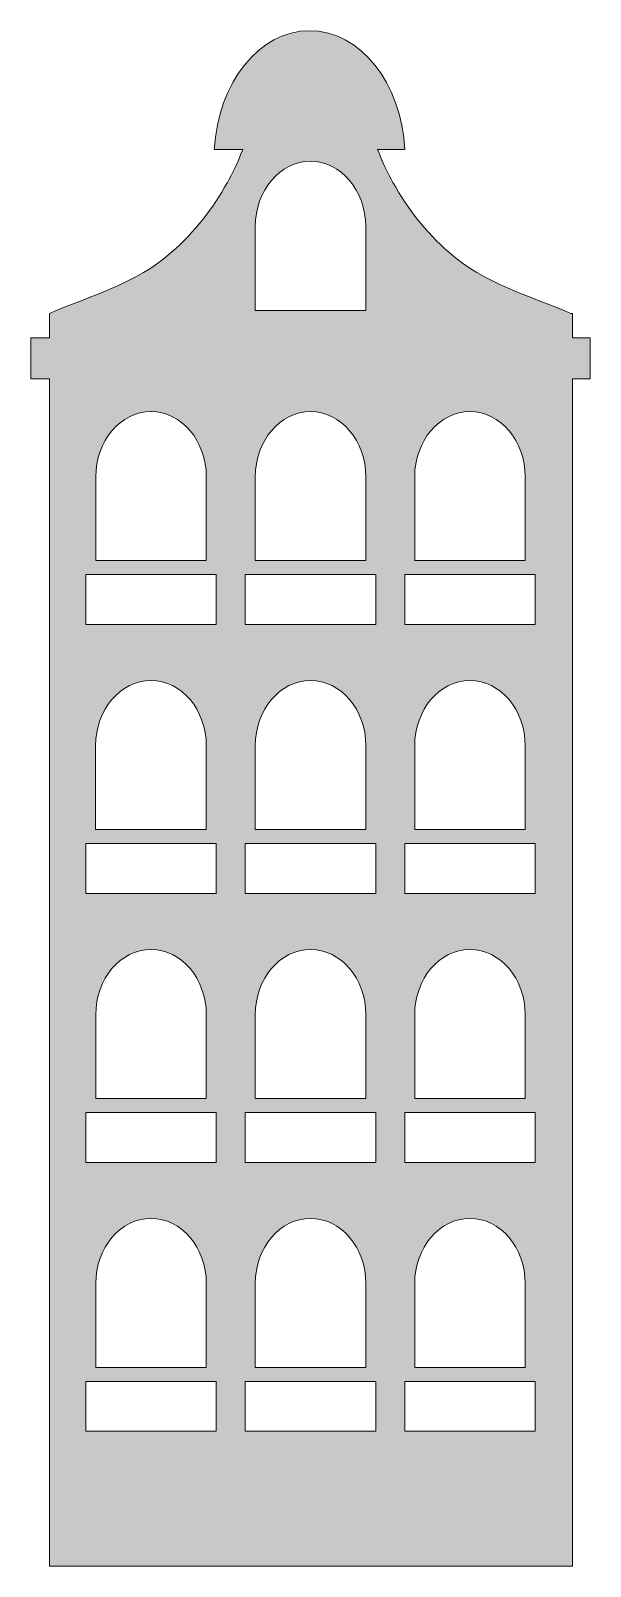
# Model space of a CAD drawing. Header units: inches. Extents: x 0 to 37, y 0 to 102.
import ezdxf

# ---------------------------------------------------------------- set-up
doc = ezdxf.new("R2010")
doc.units = ezdxf.units.IN
doc.header["$MEASUREMENT"] = 0
doc.layers.add('Layer 1', color=7, linetype='Continuous')

msp = doc.modelspace()

# ---------------------------------------------------------------- hatches: boundary and pattern name
at = {"layer": 'Layer 1'}
h = msp.add_hatch(color=152, dxfattribs=at)
h.dxf.hatch_style = 2
edge = h.paths.add_edge_path()
edge.add_spline(control_points=[(35.89, 82.85), (35.89, 82.85), (35.89, 82.9), (35.89, 82.9), (35.89, 82.9), (35.78, 82.9), (35.78, 82.9), (33, 84.08), (30.04, 84.87), (27.69, 86.94), (26.15, 88.3), (24.96, 89.83), (23.99, 91.56), (23.68, 92.12), (23.28, 92.93), (22.97, 93.75), (22.97, 93.75), (24.78, 93.75), (24.78, 93.75), (24.55, 98.14), (21.82, 101.6), (18.47, 101.6), (15.13, 101.6), (12.4, 98.14), (12.16, 93.75), (12.16, 93.75), (14.05, 93.75), (14.05, 93.75), (13.73, 92.93), (13.34, 92.12), (13.03, 91.56), (12.06, 89.83), (10.87, 88.3), (9.33, 86.94), (6.98, 84.87), (4.01, 84.08), (1.24, 82.9), (1.24, 82.9), (1.24, 81.28), (1.24, 81.28), (1.24, 81.28), (0, 81.28), (0, 81.28), (0, 81.28), (0, 78.56), (0, 78.56), (0, 78.56), (1.24, 78.56), (1.24, 78.56), (1.24, 78.56), (1.24, 0), (1.24, 0), (1.24, 0), (35.89, 0), (35.89, 0), (35.89, 0), (35.89, 78.56), (35.89, 78.56), (35.89, 78.56), (37.06, 78.56), (37.06, 78.56), (37.06, 78.56), (37.06, 81.28), (37.06, 81.28), (37.06, 81.28), (35.89, 81.28), (35.89, 81.28), (35.89, 81.28), (35.89, 82.85), (35.89, 82.85)], knot_values=[0, 0, 0, 0, 1, 1, 1, 2, 2, 2, 3, 3, 3, 4, 4, 4, 5, 5, 5, 6, 6, 6, 7, 7, 7, 8, 8, 8, 9, 9, 9, 10, 10, 10, 11, 11, 11, 12, 12, 12, 13, 13, 13, 14, 14, 14, 15, 15, 15, 16, 16, 16, 17, 17, 17, 18, 18, 18, 19, 19, 19, 20, 20, 20, 21, 21, 21, 22, 22, 22, 23, 23, 23, 23], degree=3, periodic=1)
edge = h.paths.add_edge_path()
edge.add_spline(control_points=[(4.31, 72.08), (4.31, 74.47), (5.95, 76.4), (7.97, 76.4), (9.99, 76.4), (11.63, 74.47), (11.63, 72.08), (11.63, 72.08), (11.63, 66.54), (11.63, 66.54), (11.63, 66.54), (4.31, 66.54), (4.31, 66.54), (4.31, 66.54), (4.31, 72.08), (4.31, 72.08)], knot_values=[0, 0, 0, 0, 1, 1, 1, 2, 2, 2, 3, 3, 3, 4, 4, 4, 5, 5, 5, 5], degree=3, periodic=1)
h.paths.add_polyline_path([(3.65, 47.82), (12.29, 47.82), (12.29, 44.52), (3.65, 44.52)])
edge = h.paths.add_edge_path()
edge.add_spline(control_points=[(4.3, 48.74), (4.3, 48.74), (4.3, 54.29), (4.3, 54.29), (4.3, 56.67), (5.94, 58.61), (7.97, 58.61), (9.99, 58.61), (11.63, 56.67), (11.63, 54.29), (11.63, 54.29), (11.63, 48.74), (11.63, 48.74), (11.63, 48.74), (4.3, 48.74), (4.3, 48.74)], knot_values=[0, 0, 0, 0, 1, 1, 1, 2, 2, 2, 3, 3, 3, 4, 4, 4, 5, 5, 5, 5], degree=3, periodic=1)
edge = h.paths.add_edge_path()
edge.add_spline(control_points=[(11.63, 36.49), (11.63, 36.49), (11.63, 30.95), (11.63, 30.95), (11.63, 30.95), (4.31, 30.95), (4.31, 30.95), (4.31, 30.95), (4.31, 36.49), (4.31, 36.49), (4.31, 38.88), (5.95, 40.81), (7.97, 40.81), (9.99, 40.81), (11.63, 38.88), (11.63, 36.49)], knot_values=[0, 0, 0, 0, 1, 1, 1, 2, 2, 2, 3, 3, 3, 4, 4, 4, 5, 5, 5, 5], degree=3, periodic=1)
h.paths.add_polyline_path([(12.29, 8.93), (3.65, 8.93), (3.65, 12.22), (12.29, 12.22)])
edge = h.paths.add_edge_path()
edge.add_spline(control_points=[(4.31, 13.15), (4.31, 13.15), (4.31, 18.7), (4.31, 18.7), (4.31, 21.08), (5.95, 23.02), (7.97, 23.02), (9.99, 23.02), (11.63, 21.08), (11.63, 18.7), (11.63, 18.7), (11.63, 13.15), (11.63, 13.15), (11.63, 13.15), (4.31, 13.15), (4.31, 13.15)], knot_values=[0, 0, 0, 0, 1, 1, 1, 2, 2, 2, 3, 3, 3, 4, 4, 4, 5, 5, 5, 5], degree=3, periodic=1)
h.paths.add_polyline_path([(12.29, 26.72), (3.65, 26.72), (3.65, 30.02), (12.29, 30.02)])
h.paths.add_polyline_path([(12.29, 62.31), (3.65, 62.31), (3.65, 65.61), (12.29, 65.61)])
edge = h.paths.add_edge_path()
edge.add_spline(control_points=[(14.87, 88.64), (14.87, 91.02), (16.51, 92.96), (18.53, 92.96), (20.55, 92.96), (22.19, 91.02), (22.19, 88.64), (22.19, 88.64), (22.19, 83.09), (22.19, 83.09), (22.19, 83.09), (14.87, 83.09), (14.87, 83.09), (14.87, 83.09), (14.87, 88.64), (14.87, 88.64)], knot_values=[0, 0, 0, 0, 1, 1, 1, 2, 2, 2, 3, 3, 3, 4, 4, 4, 5, 5, 5, 5], degree=3, periodic=1)
edge = h.paths.add_edge_path()
edge.add_spline(control_points=[(22.2, 72.08), (22.2, 72.08), (22.2, 66.54), (22.2, 66.54), (22.2, 66.54), (14.87, 66.54), (14.87, 66.54), (14.87, 66.54), (14.87, 72.08), (14.87, 72.08), (14.87, 74.47), (16.51, 76.4), (18.53, 76.4), (20.55, 76.4), (22.2, 74.47), (22.2, 72.08)], knot_values=[0, 0, 0, 0, 1, 1, 1, 2, 2, 2, 3, 3, 3, 4, 4, 4, 5, 5, 5, 5], degree=3, periodic=1)
h.paths.add_polyline_path([(22.85, 8.93), (14.21, 8.93), (14.21, 12.22), (22.85, 12.22)])
edge = h.paths.add_edge_path()
edge.add_spline(control_points=[(14.87, 13.15), (14.87, 13.15), (14.87, 18.7), (14.87, 18.7), (14.87, 21.08), (16.51, 23.02), (18.53, 23.02), (20.55, 23.02), (22.2, 21.08), (22.2, 18.7), (22.2, 18.7), (22.2, 13.15), (22.2, 13.15), (22.2, 13.15), (14.87, 13.15), (14.87, 13.15)], knot_values=[0, 0, 0, 0, 1, 1, 1, 2, 2, 2, 3, 3, 3, 4, 4, 4, 5, 5, 5, 5], degree=3, periodic=1)
h.paths.add_polyline_path([(22.85, 26.72), (14.21, 26.72), (14.21, 30.02), (22.85, 30.02)])
edge = h.paths.add_edge_path()
edge.add_spline(control_points=[(14.87, 30.95), (14.87, 30.95), (14.87, 36.49), (14.87, 36.49), (14.87, 38.88), (16.51, 40.81), (18.53, 40.81), (20.55, 40.81), (22.2, 38.88), (22.2, 36.49), (22.2, 36.49), (22.2, 30.95), (22.2, 30.95), (22.2, 30.95), (14.87, 30.95), (14.87, 30.95)], knot_values=[0, 0, 0, 0, 1, 1, 1, 2, 2, 2, 3, 3, 3, 4, 4, 4, 5, 5, 5, 5], degree=3, periodic=1)
h.paths.add_polyline_path([(22.85, 44.52), (14.21, 44.52), (14.21, 47.82), (22.85, 47.82)])
edge = h.paths.add_edge_path()
edge.add_spline(control_points=[(14.87, 48.74), (14.87, 48.74), (14.87, 54.29), (14.87, 54.29), (14.87, 56.67), (16.51, 58.61), (18.53, 58.61), (20.55, 58.61), (22.2, 56.67), (22.2, 54.29), (22.2, 54.29), (22.2, 48.74), (22.2, 48.74), (22.2, 48.74), (14.87, 48.74), (14.87, 48.74)], knot_values=[0, 0, 0, 0, 1, 1, 1, 2, 2, 2, 3, 3, 3, 4, 4, 4, 5, 5, 5, 5], degree=3, periodic=1)
h.paths.add_polyline_path([(22.85, 62.31), (14.21, 62.31), (14.21, 65.61), (22.85, 65.61)])
edge = h.paths.add_edge_path()
edge.add_spline(control_points=[(25.43, 72.08), (25.43, 74.47), (27.07, 76.4), (29.09, 76.4), (31.11, 76.4), (32.75, 74.47), (32.75, 72.08), (32.75, 72.08), (32.75, 66.54), (32.75, 66.54), (32.75, 66.54), (25.43, 66.54), (25.43, 66.54), (25.43, 66.54), (25.43, 72.08), (25.43, 72.08)], knot_values=[0, 0, 0, 0, 1, 1, 1, 2, 2, 2, 3, 3, 3, 4, 4, 4, 5, 5, 5, 5], degree=3, periodic=1)
h.paths.add_polyline_path([(33.41, 8.93), (24.77, 8.93), (24.77, 12.22), (33.41, 12.22)])
edge = h.paths.add_edge_path()
edge.add_spline(control_points=[(25.43, 13.15), (25.43, 13.15), (25.43, 18.7), (25.43, 18.7), (25.43, 21.08), (27.07, 23.02), (29.09, 23.02), (31.11, 23.02), (32.75, 21.08), (32.75, 18.7), (32.75, 18.7), (32.75, 13.15), (32.75, 13.15), (32.75, 13.15), (25.43, 13.15), (25.43, 13.15)], knot_values=[0, 0, 0, 0, 1, 1, 1, 2, 2, 2, 3, 3, 3, 4, 4, 4, 5, 5, 5, 5], degree=3, periodic=1)
h.paths.add_polyline_path([(33.41, 26.72), (24.77, 26.72), (24.77, 30.02), (33.41, 30.02)])
edge = h.paths.add_edge_path()
edge.add_spline(control_points=[(25.43, 30.95), (25.43, 30.95), (25.43, 36.49), (25.43, 36.49), (25.43, 38.88), (27.07, 40.81), (29.09, 40.81), (31.11, 40.81), (32.75, 38.88), (32.75, 36.49), (32.75, 36.49), (32.75, 30.95), (32.75, 30.95), (32.75, 30.95), (25.43, 30.95), (25.43, 30.95)], knot_values=[0, 0, 0, 0, 1, 1, 1, 2, 2, 2, 3, 3, 3, 4, 4, 4, 5, 5, 5, 5], degree=3, periodic=1)
h.paths.add_polyline_path([(33.41, 44.52), (24.77, 44.52), (24.77, 47.82), (33.41, 47.82)])
edge = h.paths.add_edge_path()
edge.add_spline(control_points=[(25.43, 48.74), (25.43, 48.74), (25.43, 54.29), (25.43, 54.29), (25.43, 56.67), (27.07, 58.61), (29.09, 58.61), (31.11, 58.61), (32.75, 56.67), (32.75, 54.29), (32.75, 54.29), (32.75, 48.74), (32.75, 48.74), (32.75, 48.74), (25.43, 48.74), (25.43, 48.74)], knot_values=[0, 0, 0, 0, 1, 1, 1, 2, 2, 2, 3, 3, 3, 4, 4, 4, 5, 5, 5, 5], degree=3, periodic=1)
h.paths.add_polyline_path([(33.41, 62.31), (24.77, 62.31), (24.77, 65.61), (33.41, 65.61)])

# ---------------------------------------------------------------- linework, layer by layer
at = {"layer": 'Layer 1', "lineweight": 0}
for points in [[(12.29, 62.31), (3.65, 62.31), (3.65, 65.61), (12.29, 65.61), (12.29, 62.31)], [(22.85, 62.31), (14.21, 62.31), (14.21, 65.61), (22.85, 65.61), (22.85, 62.31)], [(33.41, 62.31), (24.77, 62.31), (24.77, 65.61), (33.41, 65.61), (33.41, 62.31)], [(3.65, 47.82), (12.29, 47.82), (12.29, 44.52), (3.65, 44.52), (3.65, 47.82)], [(22.85, 44.52), (14.21, 44.52), (14.21, 47.82), (22.85, 47.82), (22.85, 44.52)], [(33.41, 44.52), (24.77, 44.52), (24.77, 47.82), (33.41, 47.82), (33.41, 44.52)], [(12.29, 26.72), (3.65, 26.72), (3.65, 30.02), (12.29, 30.02), (12.29, 26.72)], [(22.85, 26.72), (14.21, 26.72), (14.21, 30.02), (22.85, 30.02), (22.85, 26.72)], [(33.41, 26.72), (24.77, 26.72), (24.77, 30.02), (33.41, 30.02), (33.41, 26.72)], [(12.29, 8.93), (3.65, 8.93), (3.65, 12.22), (12.29, 12.22), (12.29, 8.93)], [(22.85, 8.93), (14.21, 8.93), (14.21, 12.22), (22.85, 12.22), (22.85, 8.93)], [(33.41, 8.93), (24.77, 8.93), (24.77, 12.22), (33.41, 12.22), (33.41, 8.93)]]:
    msp.add_lwpolyline(points, dxfattribs=at)
for points, knots in [([(35.89, 82.85), (35.89, 82.85), (35.89, 82.9), (35.89, 82.9), (35.89, 82.9), (35.78, 82.9), (35.78, 82.9), (33, 84.08), (30.04, 84.87), (27.69, 86.94), (26.15, 88.3), (24.96, 89.83), (23.99, 91.56), (23.68, 92.12), (23.28, 92.93), (22.97, 93.75), (22.97, 93.75), (24.78, 93.75), (24.78, 93.75), (24.55, 98.14), (21.82, 101.6), (18.47, 101.6), (15.13, 101.6), (12.4, 98.14), (12.16, 93.75), (12.16, 93.75), (14.05, 93.75), (14.05, 93.75), (13.73, 92.93), (13.34, 92.12), (13.03, 91.56), (12.06, 89.83), (10.87, 88.3), (9.33, 86.94), (6.98, 84.87), (4.01, 84.08), (1.24, 82.9), (1.24, 82.9), (1.24, 81.28), (1.24, 81.28), (1.24, 81.28), (0, 81.28), (0, 81.28), (0, 81.28), (0, 78.56), (0, 78.56), (0, 78.56), (1.24, 78.56), (1.24, 78.56), (1.24, 78.56), (1.24, 0), (1.24, 0), (1.24, 0), (35.89, 0), (35.89, 0), (35.89, 0), (35.89, 78.56), (35.89, 78.56), (35.89, 78.56), (37.06, 78.56), (37.06, 78.56), (37.06, 78.56), (37.06, 81.28), (37.06, 81.28), (37.06, 81.28), (35.89, 81.28), (35.89, 81.28), (35.89, 81.28), (35.89, 82.85), (35.89, 82.85)], [0, 0, 0, 0, 1, 1, 1, 2, 2, 2, 3, 3, 3, 4, 4, 4, 5, 5, 5, 6, 6, 6, 7, 7, 7, 8, 8, 8, 9, 9, 9, 10, 10, 10, 11, 11, 11, 12, 12, 12, 13, 13, 13, 14, 14, 14, 15, 15, 15, 16, 16, 16, 17, 17, 17, 18, 18, 18, 19, 19, 19, 20, 20, 20, 21, 21, 21, 22, 22, 22, 23, 23, 23, 23]), ([(14.87, 88.64), (14.87, 91.02), (16.51, 92.96), (18.53, 92.96), (20.55, 92.96), (22.19, 91.02), (22.19, 88.64), (22.19, 88.64), (22.19, 83.09), (22.19, 83.09), (22.19, 83.09), (14.87, 83.09), (14.87, 83.09), (14.87, 83.09), (14.87, 88.64), (14.87, 88.64)], [0, 0, 0, 0, 1, 1, 1, 2, 2, 2, 3, 3, 3, 4, 4, 4, 5, 5, 5, 5]), ([(4.31, 72.08), (4.31, 74.47), (5.95, 76.4), (7.97, 76.4), (9.99, 76.4), (11.63, 74.47), (11.63, 72.08), (11.63, 72.08), (11.63, 66.54), (11.63, 66.54), (11.63, 66.54), (4.31, 66.54), (4.31, 66.54), (4.31, 66.54), (4.31, 72.08), (4.31, 72.08)], [0, 0, 0, 0, 1, 1, 1, 2, 2, 2, 3, 3, 3, 4, 4, 4, 5, 5, 5, 5]), ([(22.2, 72.08), (22.2, 72.08), (22.2, 66.54), (22.2, 66.54), (22.2, 66.54), (14.87, 66.54), (14.87, 66.54), (14.87, 66.54), (14.87, 72.08), (14.87, 72.08), (14.87, 74.47), (16.51, 76.4), (18.53, 76.4), (20.55, 76.4), (22.2, 74.47), (22.2, 72.08)], [0, 0, 0, 0, 1, 1, 1, 2, 2, 2, 3, 3, 3, 4, 4, 4, 5, 5, 5, 5]), ([(25.43, 72.08), (25.43, 74.47), (27.07, 76.4), (29.09, 76.4), (31.11, 76.4), (32.75, 74.47), (32.75, 72.08), (32.75, 72.08), (32.75, 66.54), (32.75, 66.54), (32.75, 66.54), (25.43, 66.54), (25.43, 66.54), (25.43, 66.54), (25.43, 72.08), (25.43, 72.08)], [0, 0, 0, 0, 1, 1, 1, 2, 2, 2, 3, 3, 3, 4, 4, 4, 5, 5, 5, 5]), ([(4.3, 48.74), (4.3, 48.74), (4.3, 54.29), (4.3, 54.29), (4.3, 56.67), (5.94, 58.61), (7.97, 58.61), (9.99, 58.61), (11.63, 56.67), (11.63, 54.29), (11.63, 54.29), (11.63, 48.74), (11.63, 48.74), (11.63, 48.74), (4.3, 48.74), (4.3, 48.74)], [0, 0, 0, 0, 1, 1, 1, 2, 2, 2, 3, 3, 3, 4, 4, 4, 5, 5, 5, 5]), ([(14.87, 48.74), (14.87, 48.74), (14.87, 54.29), (14.87, 54.29), (14.87, 56.67), (16.51, 58.61), (18.53, 58.61), (20.55, 58.61), (22.2, 56.67), (22.2, 54.29), (22.2, 54.29), (22.2, 48.74), (22.2, 48.74), (22.2, 48.74), (14.87, 48.74), (14.87, 48.74)], [0, 0, 0, 0, 1, 1, 1, 2, 2, 2, 3, 3, 3, 4, 4, 4, 5, 5, 5, 5]), ([(25.43, 48.74), (25.43, 48.74), (25.43, 54.29), (25.43, 54.29), (25.43, 56.67), (27.07, 58.61), (29.09, 58.61), (31.11, 58.61), (32.75, 56.67), (32.75, 54.29), (32.75, 54.29), (32.75, 48.74), (32.75, 48.74), (32.75, 48.74), (25.43, 48.74), (25.43, 48.74)], [0, 0, 0, 0, 1, 1, 1, 2, 2, 2, 3, 3, 3, 4, 4, 4, 5, 5, 5, 5]), ([(11.63, 36.49), (11.63, 36.49), (11.63, 30.95), (11.63, 30.95), (11.63, 30.95), (4.31, 30.95), (4.31, 30.95), (4.31, 30.95), (4.31, 36.49), (4.31, 36.49), (4.31, 38.88), (5.95, 40.81), (7.97, 40.81), (9.99, 40.81), (11.63, 38.88), (11.63, 36.49)], [0, 0, 0, 0, 1, 1, 1, 2, 2, 2, 3, 3, 3, 4, 4, 4, 5, 5, 5, 5]), ([(14.87, 30.95), (14.87, 30.95), (14.87, 36.49), (14.87, 36.49), (14.87, 38.88), (16.51, 40.81), (18.53, 40.81), (20.55, 40.81), (22.2, 38.88), (22.2, 36.49), (22.2, 36.49), (22.2, 30.95), (22.2, 30.95), (22.2, 30.95), (14.87, 30.95), (14.87, 30.95)], [0, 0, 0, 0, 1, 1, 1, 2, 2, 2, 3, 3, 3, 4, 4, 4, 5, 5, 5, 5]), ([(25.43, 30.95), (25.43, 30.95), (25.43, 36.49), (25.43, 36.49), (25.43, 38.88), (27.07, 40.81), (29.09, 40.81), (31.11, 40.81), (32.75, 38.88), (32.75, 36.49), (32.75, 36.49), (32.75, 30.95), (32.75, 30.95), (32.75, 30.95), (25.43, 30.95), (25.43, 30.95)], [0, 0, 0, 0, 1, 1, 1, 2, 2, 2, 3, 3, 3, 4, 4, 4, 5, 5, 5, 5]), ([(4.31, 13.15), (4.31, 13.15), (4.31, 18.7), (4.31, 18.7), (4.31, 21.08), (5.95, 23.02), (7.97, 23.02), (9.99, 23.02), (11.63, 21.08), (11.63, 18.7), (11.63, 18.7), (11.63, 13.15), (11.63, 13.15), (11.63, 13.15), (4.31, 13.15), (4.31, 13.15)], [0, 0, 0, 0, 1, 1, 1, 2, 2, 2, 3, 3, 3, 4, 4, 4, 5, 5, 5, 5]), ([(14.87, 13.15), (14.87, 13.15), (14.87, 18.7), (14.87, 18.7), (14.87, 21.08), (16.51, 23.02), (18.53, 23.02), (20.55, 23.02), (22.2, 21.08), (22.2, 18.7), (22.2, 18.7), (22.2, 13.15), (22.2, 13.15), (22.2, 13.15), (14.87, 13.15), (14.87, 13.15)], [0, 0, 0, 0, 1, 1, 1, 2, 2, 2, 3, 3, 3, 4, 4, 4, 5, 5, 5, 5]), ([(25.43, 13.15), (25.43, 13.15), (25.43, 18.7), (25.43, 18.7), (25.43, 21.08), (27.07, 23.02), (29.09, 23.02), (31.11, 23.02), (32.75, 21.08), (32.75, 18.7), (32.75, 18.7), (32.75, 13.15), (32.75, 13.15), (32.75, 13.15), (25.43, 13.15), (25.43, 13.15)], [0, 0, 0, 0, 1, 1, 1, 2, 2, 2, 3, 3, 3, 4, 4, 4, 5, 5, 5, 5])]:
    msp.add_open_spline(points, degree=3, knots=knots, dxfattribs=at)

doc.saveas('drawing.dxf')
